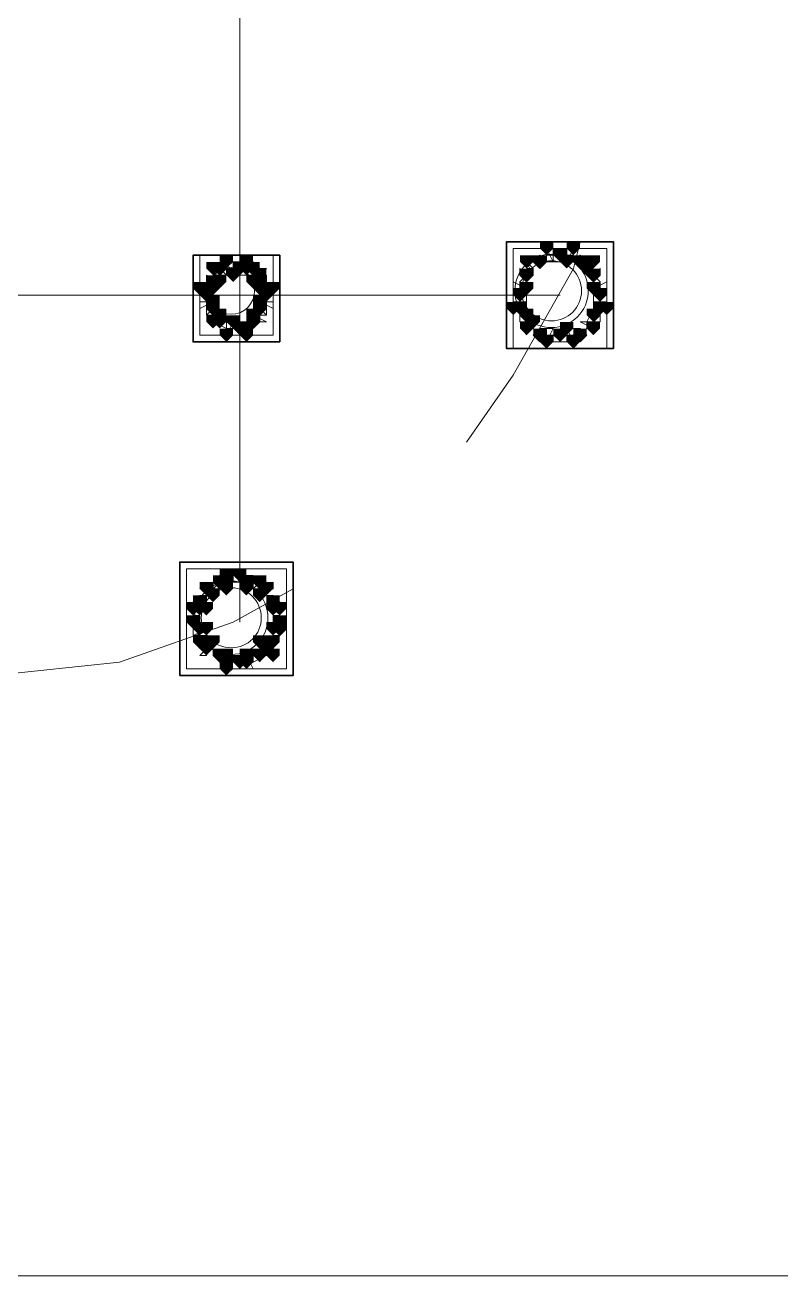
# Model space of a CAD drawing. Header units: millimetres. Extents: x 2315 to 4619, y 1334 to 1897.
# Drawn here: x 3458.59 to 3465.52, y 1530.21 to 1541.67 of the extents above; entities that cross this region are included whole.
import ezdxf

# ---------------------------------------------------------------- set-up
doc = ezdxf.new("R2010")
doc.units = ezdxf.units.MM
for name, color, linetype, true_color in [('PDF_10', 7, 'Continuous', 0x00b85c), ('PDF_AXIS', 7, 'Continuous', 0x00b85c), ('PDF_柱构件', 7, 'Continuous', 0x00b85c), ('PDF_转运站初步方案', 7, 'Continuous', 0x00b85c)]:
    doc.layers.add(name, color=color, linetype=linetype, true_color=true_color)
doc.layers.add('PDF_中心线层', color=1, linetype='Continuous')
doc.layers.add('PDF_粗实线层', color=7, linetype='Continuous')

msp = doc.modelspace()

# ---------------------------------------------------------------- hatches: boundary and pattern name
at = {"layer": 'PDF_10', "transparency": 33554559}
for points in [[(3463.493, 1539.62), (3463.431, 1539.62), (3463.431, 1539.558), (3463.493, 1539.497), (3463.554, 1539.558), (3463.554, 1539.62)], [(3463.493, 1539.62), (3463.431, 1539.62), (3463.431, 1539.558), (3463.493, 1539.497), (3463.554, 1539.558), (3463.554, 1539.62)], [(3463.493, 1539.62), (3463.431, 1539.62), (3463.431, 1539.558), (3463.493, 1539.497), (3463.554, 1539.558), (3463.554, 1539.62)], [(3460.377, 1539.497), (3460.316, 1539.497), (3460.316, 1539.436), (3460.377, 1539.375), (3460.438, 1539.436), (3460.438, 1539.497)], [(3460.377, 1539.497), (3460.316, 1539.497), (3460.316, 1539.436), (3460.377, 1539.375), (3460.438, 1539.436), (3460.438, 1539.497)], [(3460.561, 1539.497), (3460.5, 1539.497), (3460.5, 1539.436), (3460.561, 1539.375), (3460.622, 1539.436), (3460.622, 1539.497)], [(3460.561, 1539.497), (3460.5, 1539.497), (3460.5, 1539.436), (3460.561, 1539.375), (3460.622, 1539.436), (3460.622, 1539.497)], [(3460.683, 1539.497), (3460.622, 1539.497), (3460.622, 1539.436), (3460.683, 1539.375), (3460.744, 1539.436), (3460.744, 1539.497)], [(3460.683, 1539.497), (3460.622, 1539.497), (3460.622, 1539.436), (3460.683, 1539.375), (3460.744, 1539.436), (3460.744, 1539.497)], [(3463.309, 1539.558), (3463.248, 1539.558), (3463.248, 1539.497), (3463.309, 1539.436), (3463.37, 1539.497), (3463.37, 1539.558)], [(3463.309, 1539.558), (3463.248, 1539.558), (3463.248, 1539.497), (3463.309, 1539.436), (3463.37, 1539.497), (3463.37, 1539.558)], [(3463.309, 1539.558), (3463.248, 1539.558), (3463.248, 1539.497), (3463.309, 1539.436), (3463.37, 1539.497), (3463.37, 1539.558)], [(3463.676, 1539.558), (3463.615, 1539.558), (3463.615, 1539.497), (3463.676, 1539.436), (3463.737, 1539.497), (3463.737, 1539.558)], [(3463.676, 1539.558), (3463.615, 1539.558), (3463.615, 1539.497), (3463.676, 1539.436), (3463.737, 1539.497), (3463.737, 1539.558)], [(3463.676, 1539.558), (3463.615, 1539.558), (3463.615, 1539.497), (3463.676, 1539.436), (3463.737, 1539.497), (3463.737, 1539.558)], [(3460.316, 1539.375), (3460.255, 1539.375), (3460.255, 1539.314), (3460.316, 1539.253), (3460.377, 1539.314), (3460.377, 1539.375)], [(3460.316, 1539.375), (3460.255, 1539.375), (3460.255, 1539.314), (3460.316, 1539.253), (3460.377, 1539.314), (3460.377, 1539.375)], [(3460.744, 1539.375), (3460.683, 1539.375), (3460.683, 1539.314), (3460.744, 1539.253), (3460.805, 1539.314), (3460.805, 1539.375)], [(3460.744, 1539.375), (3460.683, 1539.375), (3460.683, 1539.314), (3460.744, 1539.253), (3460.805, 1539.314), (3460.805, 1539.375)], [(3463.187, 1539.436), (3463.126, 1539.436), (3463.126, 1539.375), (3463.187, 1539.314), (3463.248, 1539.375), (3463.248, 1539.436)], [(3463.187, 1539.436), (3463.126, 1539.436), (3463.126, 1539.375), (3463.187, 1539.314), (3463.248, 1539.375), (3463.248, 1539.436)], [(3463.798, 1539.436), (3463.737, 1539.436), (3463.737, 1539.375), (3463.798, 1539.314), (3463.859, 1539.375), (3463.859, 1539.436)], [(3463.798, 1539.436), (3463.737, 1539.436), (3463.737, 1539.375), (3463.798, 1539.314), (3463.859, 1539.375), (3463.859, 1539.436)], [(3460.255, 1539.253), (3460.194, 1539.253), (3460.194, 1539.192), (3460.255, 1539.131), (3460.316, 1539.192), (3460.316, 1539.253)], [(3460.255, 1539.253), (3460.194, 1539.253), (3460.194, 1539.192), (3460.255, 1539.131), (3460.316, 1539.192), (3460.316, 1539.253)], [(3460.255, 1539.253), (3460.194, 1539.253), (3460.194, 1539.192), (3460.255, 1539.131), (3460.316, 1539.192), (3460.316, 1539.253)], [(3460.805, 1539.253), (3460.744, 1539.253), (3460.744, 1539.192), (3460.805, 1539.131), (3460.866, 1539.192), (3460.866, 1539.253)], [(3460.805, 1539.253), (3460.744, 1539.253), (3460.744, 1539.192), (3460.805, 1539.131), (3460.866, 1539.192), (3460.866, 1539.253)], [(3460.805, 1539.253), (3460.744, 1539.253), (3460.744, 1539.192), (3460.805, 1539.131), (3460.866, 1539.192), (3460.866, 1539.253)], [(3463.126, 1539.253), (3463.065, 1539.253), (3463.065, 1539.192), (3463.126, 1539.131), (3463.187, 1539.192), (3463.187, 1539.253)], [(3463.126, 1539.253), (3463.065, 1539.253), (3463.065, 1539.192), (3463.126, 1539.131), (3463.187, 1539.192), (3463.187, 1539.253)], [(3463.859, 1539.253), (3463.798, 1539.253), (3463.798, 1539.192), (3463.859, 1539.131), (3463.92, 1539.192), (3463.92, 1539.253)], [(3463.859, 1539.253), (3463.798, 1539.253), (3463.798, 1539.192), (3463.859, 1539.131), (3463.92, 1539.192), (3463.92, 1539.253)], [(3463.859, 1539.253), (3463.798, 1539.253), (3463.798, 1539.192), (3463.859, 1539.131), (3463.92, 1539.192), (3463.92, 1539.253)], [(3460.316, 1539.131), (3460.255, 1539.131), (3460.255, 1539.07), (3460.316, 1539.009), (3460.377, 1539.07), (3460.377, 1539.131)], [(3460.316, 1539.131), (3460.255, 1539.131), (3460.255, 1539.07), (3460.316, 1539.009), (3460.377, 1539.07), (3460.377, 1539.131)], [(3460.744, 1539.131), (3460.683, 1539.131), (3460.683, 1539.07), (3460.744, 1539.009), (3460.805, 1539.07), (3460.805, 1539.131)], [(3460.744, 1539.131), (3460.683, 1539.131), (3460.683, 1539.07), (3460.744, 1539.009), (3460.805, 1539.07), (3460.805, 1539.131)], [(3463.187, 1539.07), (3463.126, 1539.07), (3463.126, 1539.009), (3463.187, 1538.948), (3463.248, 1539.009), (3463.248, 1539.07)], [(3463.187, 1539.07), (3463.126, 1539.07), (3463.126, 1539.009), (3463.187, 1538.948), (3463.248, 1539.009), (3463.248, 1539.07)], [(3463.798, 1539.07), (3463.737, 1539.07), (3463.737, 1539.009), (3463.798, 1538.948), (3463.859, 1539.009), (3463.859, 1539.07)], [(3463.798, 1539.07), (3463.737, 1539.07), (3463.737, 1539.009), (3463.798, 1538.948), (3463.859, 1539.009), (3463.859, 1539.07)], [(3460.377, 1539.009), (3460.316, 1539.009), (3460.316, 1538.948), (3460.377, 1538.887), (3460.438, 1538.948), (3460.438, 1539.009)], [(3460.377, 1539.009), (3460.316, 1539.009), (3460.316, 1538.948), (3460.377, 1538.887), (3460.438, 1538.948), (3460.438, 1539.009)], [(3460.561, 1538.948), (3460.5, 1538.948), (3460.5, 1538.887), (3460.561, 1538.825), (3460.622, 1538.887), (3460.622, 1538.948)], [(3460.561, 1538.948), (3460.5, 1538.948), (3460.5, 1538.887), (3460.561, 1538.825), (3460.622, 1538.887), (3460.622, 1538.948)], [(3460.683, 1539.009), (3460.622, 1539.009), (3460.622, 1538.948), (3460.683, 1538.887), (3460.744, 1538.948), (3460.744, 1539.009)], [(3460.683, 1539.009), (3460.622, 1539.009), (3460.622, 1538.948), (3460.683, 1538.887), (3460.744, 1538.948), (3460.744, 1539.009)], [(3460.683, 1539.009), (3460.622, 1539.009), (3460.622, 1538.948), (3460.683, 1538.887), (3460.744, 1538.948), (3460.744, 1539.009)], [(3463.309, 1538.887), (3463.248, 1538.887), (3463.248, 1538.825), (3463.309, 1538.764), (3463.37, 1538.825), (3463.37, 1538.887)], [(3463.309, 1538.887), (3463.248, 1538.887), (3463.248, 1538.825), (3463.309, 1538.764), (3463.37, 1538.825), (3463.37, 1538.887)], [(3463.493, 1538.887), (3463.431, 1538.887), (3463.431, 1538.825), (3463.493, 1538.764), (3463.554, 1538.825), (3463.554, 1538.887)], [(3463.493, 1538.887), (3463.431, 1538.887), (3463.431, 1538.825), (3463.493, 1538.764), (3463.554, 1538.825), (3463.554, 1538.887)], [(3463.676, 1538.887), (3463.615, 1538.887), (3463.615, 1538.825), (3463.676, 1538.764), (3463.737, 1538.825), (3463.737, 1538.887)], [(3463.676, 1538.887), (3463.615, 1538.887), (3463.615, 1538.825), (3463.676, 1538.764), (3463.737, 1538.825), (3463.737, 1538.887)], [(3460.377, 1536.627), (3460.316, 1536.627), (3460.316, 1536.565), (3460.377, 1536.504), (3460.438, 1536.565), (3460.438, 1536.627)], [(3460.377, 1536.627), (3460.316, 1536.627), (3460.316, 1536.565), (3460.377, 1536.504), (3460.438, 1536.565), (3460.438, 1536.627)], [(3460.561, 1536.688), (3460.5, 1536.688), (3460.5, 1536.627), (3460.561, 1536.565), (3460.622, 1536.627), (3460.622, 1536.688)], [(3460.561, 1536.688), (3460.5, 1536.688), (3460.5, 1536.627), (3460.561, 1536.565), (3460.622, 1536.627), (3460.622, 1536.688)], [(3460.744, 1536.627), (3460.683, 1536.627), (3460.683, 1536.565), (3460.744, 1536.504), (3460.805, 1536.565), (3460.805, 1536.627)], [(3460.744, 1536.627), (3460.683, 1536.627), (3460.683, 1536.565), (3460.744, 1536.504), (3460.805, 1536.565), (3460.805, 1536.627)], [(3460.194, 1536.443), (3460.133, 1536.443), (3460.133, 1536.382), (3460.194, 1536.321), (3460.255, 1536.382), (3460.255, 1536.443)], [(3460.194, 1536.443), (3460.133, 1536.443), (3460.133, 1536.382), (3460.194, 1536.321), (3460.255, 1536.382), (3460.255, 1536.443)], [(3460.866, 1536.443), (3460.805, 1536.443), (3460.805, 1536.382), (3460.866, 1536.321), (3460.927, 1536.382), (3460.927, 1536.443)], [(3460.866, 1536.443), (3460.805, 1536.443), (3460.805, 1536.382), (3460.866, 1536.321), (3460.927, 1536.382), (3460.927, 1536.443)], [(3460.133, 1536.26), (3460.072, 1536.26), (3460.072, 1536.199), (3460.133, 1536.138), (3460.194, 1536.199), (3460.194, 1536.26)], [(3460.133, 1536.26), (3460.072, 1536.26), (3460.072, 1536.199), (3460.133, 1536.138), (3460.194, 1536.199), (3460.194, 1536.26)], [(3460.927, 1536.26), (3460.866, 1536.26), (3460.866, 1536.199), (3460.927, 1536.138), (3460.988, 1536.199), (3460.988, 1536.26)], [(3460.927, 1536.26), (3460.866, 1536.26), (3460.866, 1536.199), (3460.927, 1536.138), (3460.988, 1536.199), (3460.988, 1536.26)], [(3460.194, 1536.077), (3460.133, 1536.077), (3460.133, 1536.016), (3460.194, 1535.955), (3460.255, 1536.016), (3460.255, 1536.077)], [(3460.194, 1536.077), (3460.133, 1536.077), (3460.133, 1536.016), (3460.194, 1535.955), (3460.255, 1536.016), (3460.255, 1536.077)], [(3460.866, 1536.077), (3460.805, 1536.077), (3460.805, 1536.016), (3460.866, 1535.955), (3460.927, 1536.016), (3460.927, 1536.077)], [(3460.866, 1536.077), (3460.805, 1536.077), (3460.805, 1536.016), (3460.866, 1535.955), (3460.927, 1536.016), (3460.927, 1536.077)], [(3460.377, 1535.955), (3460.316, 1535.955), (3460.316, 1535.894), (3460.377, 1535.832), (3460.438, 1535.894), (3460.438, 1535.955)], [(3460.377, 1535.955), (3460.316, 1535.955), (3460.316, 1535.894), (3460.377, 1535.832), (3460.438, 1535.894), (3460.438, 1535.955)], [(3460.744, 1535.955), (3460.683, 1535.955), (3460.683, 1535.894), (3460.744, 1535.832), (3460.805, 1535.894), (3460.805, 1535.955)], [(3460.744, 1535.955), (3460.683, 1535.955), (3460.683, 1535.894), (3460.744, 1535.832), (3460.805, 1535.894), (3460.805, 1535.955)], [(3460.561, 1535.894), (3460.5, 1535.894), (3460.5, 1535.832), (3460.561, 1535.771), (3460.622, 1535.832), (3460.622, 1535.894)], [(3460.561, 1535.894), (3460.5, 1535.894), (3460.5, 1535.832), (3460.561, 1535.771), (3460.622, 1535.832), (3460.622, 1535.894)]]:
    msp.add_hatch(color=256, dxfattribs=at).paths.add_polyline_path(points)
at = {"layer": 'PDF_柱构件', "transparency": 33554559}
for points in [[(3463.37, 1539.681), (3463.309, 1539.681), (3463.309, 1539.62), (3463.37, 1539.558), (3463.431, 1539.62), (3463.431, 1539.681)], [(3463.615, 1539.681), (3463.554, 1539.681), (3463.554, 1539.62), (3463.615, 1539.558), (3463.676, 1539.62), (3463.676, 1539.681)], [(3460.316, 1539.497), (3460.255, 1539.497), (3460.255, 1539.436), (3460.316, 1539.375), (3460.377, 1539.436), (3460.377, 1539.497)], [(3460.438, 1539.558), (3460.377, 1539.558), (3460.377, 1539.497), (3460.438, 1539.436), (3460.5, 1539.497), (3460.5, 1539.558)], [(3460.622, 1539.558), (3460.561, 1539.558), (3460.561, 1539.497), (3460.622, 1539.436), (3460.683, 1539.497), (3460.683, 1539.558)], [(3460.622, 1539.497), (3460.561, 1539.497), (3460.561, 1539.436), (3460.622, 1539.375), (3460.683, 1539.436), (3460.683, 1539.497)], [(3463.187, 1539.558), (3463.126, 1539.558), (3463.126, 1539.497), (3463.187, 1539.436), (3463.248, 1539.497), (3463.248, 1539.558)], [(3463.554, 1539.558), (3463.493, 1539.558), (3463.493, 1539.497), (3463.554, 1539.436), (3463.615, 1539.497), (3463.615, 1539.558)], [(3463.737, 1539.497), (3463.676, 1539.497), (3463.676, 1539.436), (3463.737, 1539.375), (3463.798, 1539.436), (3463.798, 1539.497)], [(3463.798, 1539.558), (3463.737, 1539.558), (3463.737, 1539.497), (3463.798, 1539.436), (3463.859, 1539.497), (3463.859, 1539.558)], [(3460.377, 1539.375), (3460.316, 1539.375), (3460.316, 1539.314), (3460.377, 1539.253), (3460.438, 1539.314), (3460.438, 1539.375)], [(3460.5, 1539.436), (3460.438, 1539.436), (3460.438, 1539.375), (3460.5, 1539.314), (3460.561, 1539.375), (3460.561, 1539.436)], [(3460.683, 1539.375), (3460.622, 1539.375), (3460.622, 1539.314), (3460.683, 1539.253), (3460.744, 1539.314), (3460.744, 1539.375)], [(3460.744, 1539.436), (3460.683, 1539.436), (3460.683, 1539.375), (3460.744, 1539.314), (3460.805, 1539.375), (3460.805, 1539.436)], [(3460.194, 1539.314), (3460.133, 1539.314), (3460.133, 1539.253), (3460.194, 1539.192), (3460.255, 1539.253), (3460.255, 1539.314)], [(3460.255, 1539.314), (3460.194, 1539.314), (3460.194, 1539.253), (3460.255, 1539.192), (3460.316, 1539.253), (3460.316, 1539.314)], [(3460.316, 1539.314), (3460.255, 1539.314), (3460.255, 1539.253), (3460.316, 1539.192), (3460.377, 1539.253), (3460.377, 1539.314)], [(3460.744, 1539.314), (3460.683, 1539.314), (3460.683, 1539.253), (3460.744, 1539.192), (3460.805, 1539.253), (3460.805, 1539.314)], [(3460.805, 1539.314), (3460.744, 1539.314), (3460.744, 1539.253), (3460.805, 1539.192), (3460.866, 1539.253), (3460.866, 1539.314)], [(3460.866, 1539.314), (3460.805, 1539.314), (3460.805, 1539.253), (3460.866, 1539.192), (3460.927, 1539.253), (3460.927, 1539.314)], [(3463.187, 1539.314), (3463.126, 1539.314), (3463.126, 1539.253), (3463.187, 1539.192), (3463.248, 1539.253), (3463.248, 1539.314)], [(3463.798, 1539.314), (3463.737, 1539.314), (3463.737, 1539.253), (3463.798, 1539.192), (3463.859, 1539.253), (3463.859, 1539.314)], [(3460.316, 1539.192), (3460.255, 1539.192), (3460.255, 1539.131), (3460.316, 1539.07), (3460.377, 1539.131), (3460.377, 1539.192)], [(3460.744, 1539.192), (3460.683, 1539.192), (3460.683, 1539.131), (3460.744, 1539.07), (3460.805, 1539.131), (3460.805, 1539.192)], [(3463.065, 1539.131), (3463.004, 1539.131), (3463.004, 1539.07), (3463.065, 1539.009), (3463.126, 1539.07), (3463.126, 1539.131)], [(3463.126, 1539.131), (3463.065, 1539.131), (3463.065, 1539.07), (3463.126, 1539.009), (3463.187, 1539.07), (3463.187, 1539.131)], [(3463.859, 1539.131), (3463.798, 1539.131), (3463.798, 1539.07), (3463.859, 1539.009), (3463.92, 1539.07), (3463.92, 1539.131)], [(3463.92, 1539.131), (3463.859, 1539.131), (3463.859, 1539.07), (3463.92, 1539.009), (3463.981, 1539.07), (3463.981, 1539.131)], [(3460.377, 1539.07), (3460.316, 1539.07), (3460.316, 1539.009), (3460.377, 1538.948), (3460.438, 1539.009), (3460.438, 1539.07)], [(3460.683, 1539.07), (3460.622, 1539.07), (3460.622, 1539.009), (3460.683, 1538.948), (3460.744, 1539.009), (3460.744, 1539.07)], [(3460.316, 1539.009), (3460.255, 1539.009), (3460.255, 1538.948), (3460.316, 1538.887), (3460.377, 1538.948), (3460.377, 1539.009)], [(3460.5, 1539.009), (3460.438, 1539.009), (3460.438, 1538.948), (3460.5, 1538.887), (3460.561, 1538.948), (3460.561, 1539.009)], [(3460.622, 1538.948), (3460.561, 1538.948), (3460.561, 1538.887), (3460.622, 1538.825), (3460.683, 1538.887), (3460.683, 1538.948)], [(3463.187, 1538.948), (3463.126, 1538.948), (3463.126, 1538.887), (3463.187, 1538.825), (3463.248, 1538.887), (3463.248, 1538.948)], [(3463.248, 1539.009), (3463.187, 1539.009), (3463.187, 1538.948), (3463.248, 1538.887), (3463.309, 1538.948), (3463.309, 1539.009)], [(3463.554, 1538.948), (3463.493, 1538.948), (3463.493, 1538.887), (3463.554, 1538.825), (3463.615, 1538.887), (3463.615, 1538.948)], [(3463.798, 1538.948), (3463.737, 1538.948), (3463.737, 1538.887), (3463.798, 1538.825), (3463.859, 1538.887), (3463.859, 1538.948)], [(3460.438, 1538.887), (3460.377, 1538.887), (3460.377, 1538.825), (3460.438, 1538.764), (3460.5, 1538.825), (3460.5, 1538.887)], [(3460.622, 1538.887), (3460.561, 1538.887), (3460.561, 1538.825), (3460.622, 1538.764), (3460.683, 1538.825), (3460.683, 1538.887)], [(3463.37, 1538.825), (3463.309, 1538.825), (3463.309, 1538.764), (3463.37, 1538.703), (3463.431, 1538.764), (3463.431, 1538.825)], [(3463.615, 1538.825), (3463.554, 1538.825), (3463.554, 1538.764), (3463.615, 1538.703), (3463.676, 1538.764), (3463.676, 1538.825)], [(3460.438, 1536.688), (3460.377, 1536.688), (3460.377, 1536.627), (3460.438, 1536.565), (3460.5, 1536.627), (3460.5, 1536.688)], [(3460.438, 1536.627), (3460.377, 1536.627), (3460.377, 1536.565), (3460.438, 1536.504), (3460.5, 1536.565), (3460.5, 1536.627)], [(3460.622, 1536.627), (3460.561, 1536.627), (3460.561, 1536.565), (3460.622, 1536.504), (3460.683, 1536.565), (3460.683, 1536.627)], [(3460.255, 1536.565), (3460.194, 1536.565), (3460.194, 1536.504), (3460.255, 1536.443), (3460.316, 1536.504), (3460.316, 1536.565)], [(3460.316, 1536.504), (3460.255, 1536.504), (3460.255, 1536.443), (3460.316, 1536.382), (3460.377, 1536.443), (3460.377, 1536.504)], [(3460.438, 1536.565), (3460.377, 1536.565), (3460.377, 1536.504), (3460.438, 1536.443), (3460.5, 1536.504), (3460.5, 1536.565)], [(3460.622, 1536.565), (3460.561, 1536.565), (3460.561, 1536.504), (3460.622, 1536.443), (3460.683, 1536.504), (3460.683, 1536.565)], [(3460.744, 1536.504), (3460.683, 1536.504), (3460.683, 1536.443), (3460.744, 1536.382), (3460.805, 1536.443), (3460.805, 1536.504)], [(3460.805, 1536.565), (3460.744, 1536.565), (3460.744, 1536.504), (3460.805, 1536.443), (3460.866, 1536.504), (3460.866, 1536.565)], [(3460.133, 1536.382), (3460.072, 1536.382), (3460.072, 1536.321), (3460.133, 1536.26), (3460.194, 1536.321), (3460.194, 1536.382)], [(3460.194, 1536.382), (3460.133, 1536.382), (3460.133, 1536.321), (3460.194, 1536.26), (3460.255, 1536.321), (3460.255, 1536.382)], [(3460.255, 1536.382), (3460.194, 1536.382), (3460.194, 1536.321), (3460.255, 1536.26), (3460.316, 1536.321), (3460.316, 1536.382)], [(3460.866, 1536.382), (3460.805, 1536.382), (3460.805, 1536.321), (3460.866, 1536.26), (3460.927, 1536.321), (3460.927, 1536.382)], [(3460.927, 1536.382), (3460.866, 1536.382), (3460.866, 1536.321), (3460.927, 1536.26), (3460.988, 1536.321), (3460.988, 1536.382)], [(3460.194, 1536.199), (3460.133, 1536.199), (3460.133, 1536.138), (3460.194, 1536.077), (3460.255, 1536.138), (3460.255, 1536.199)], [(3460.255, 1536.199), (3460.194, 1536.199), (3460.194, 1536.138), (3460.255, 1536.077), (3460.316, 1536.138), (3460.316, 1536.199)], [(3460.866, 1536.199), (3460.805, 1536.199), (3460.805, 1536.138), (3460.866, 1536.077), (3460.927, 1536.138), (3460.927, 1536.199)], [(3460.927, 1536.199), (3460.866, 1536.199), (3460.866, 1536.138), (3460.927, 1536.077), (3460.988, 1536.138), (3460.988, 1536.199)], [(3460.316, 1536.077), (3460.255, 1536.077), (3460.255, 1536.016), (3460.316, 1535.955), (3460.377, 1536.016), (3460.377, 1536.077)], [(3460.744, 1536.077), (3460.683, 1536.077), (3460.683, 1536.016), (3460.744, 1535.955), (3460.805, 1536.016), (3460.805, 1536.077)], [(3460.255, 1536.016), (3460.194, 1536.016), (3460.194, 1535.955), (3460.255, 1535.894), (3460.316, 1535.955), (3460.316, 1536.016)], [(3460.438, 1535.955), (3460.377, 1535.955), (3460.377, 1535.894), (3460.438, 1535.832), (3460.5, 1535.894), (3460.5, 1535.955)], [(3460.622, 1535.955), (3460.561, 1535.955), (3460.561, 1535.894), (3460.622, 1535.832), (3460.683, 1535.894), (3460.683, 1535.955)], [(3460.805, 1536.016), (3460.744, 1536.016), (3460.744, 1535.955), (3460.805, 1535.894), (3460.866, 1535.955), (3460.866, 1536.016)], [(3460.866, 1535.955), (3460.805, 1535.955), (3460.805, 1535.894), (3460.866, 1535.832), (3460.927, 1535.894), (3460.927, 1535.955)], [(3460.438, 1535.894), (3460.377, 1535.894), (3460.377, 1535.832), (3460.438, 1535.771), (3460.5, 1535.832), (3460.5, 1535.894)], [(3460.438, 1535.832), (3460.377, 1535.832), (3460.377, 1535.771), (3460.438, 1535.71), (3460.5, 1535.771), (3460.5, 1535.832)], [(3460.622, 1535.894), (3460.561, 1535.894), (3460.561, 1535.832), (3460.622, 1535.771), (3460.683, 1535.832), (3460.683, 1535.894)]]:
    msp.add_hatch(color=256, dxfattribs=at).paths.add_polyline_path(points)
at = {"layer": 'PDF_转运站初步方案', "transparency": 33554559}
for points in [[(3463.493, 1539.62), (3463.431, 1539.62), (3463.431, 1539.558), (3463.493, 1539.497), (3463.554, 1539.558), (3463.554, 1539.62)], [(3463.493, 1539.62), (3463.431, 1539.62), (3463.431, 1539.558), (3463.493, 1539.497), (3463.554, 1539.558), (3463.554, 1539.62)], [(3460.377, 1539.497), (3460.316, 1539.497), (3460.316, 1539.436), (3460.377, 1539.375), (3460.438, 1539.436), (3460.438, 1539.497)], [(3460.377, 1539.497), (3460.316, 1539.497), (3460.316, 1539.436), (3460.377, 1539.375), (3460.438, 1539.436), (3460.438, 1539.497)], [(3460.561, 1539.497), (3460.5, 1539.497), (3460.5, 1539.436), (3460.561, 1539.375), (3460.622, 1539.436), (3460.622, 1539.497)], [(3460.561, 1539.497), (3460.5, 1539.497), (3460.5, 1539.436), (3460.561, 1539.375), (3460.622, 1539.436), (3460.622, 1539.497)], [(3460.683, 1539.497), (3460.622, 1539.497), (3460.622, 1539.436), (3460.683, 1539.375), (3460.744, 1539.436), (3460.744, 1539.497)], [(3460.683, 1539.497), (3460.622, 1539.497), (3460.622, 1539.436), (3460.683, 1539.375), (3460.744, 1539.436), (3460.744, 1539.497)], [(3463.309, 1539.558), (3463.248, 1539.558), (3463.248, 1539.497), (3463.309, 1539.436), (3463.37, 1539.497), (3463.37, 1539.558)], [(3463.309, 1539.558), (3463.248, 1539.558), (3463.248, 1539.497), (3463.309, 1539.436), (3463.37, 1539.497), (3463.37, 1539.558)], [(3463.676, 1539.558), (3463.615, 1539.558), (3463.615, 1539.497), (3463.676, 1539.436), (3463.737, 1539.497), (3463.737, 1539.558)], [(3463.676, 1539.558), (3463.615, 1539.558), (3463.615, 1539.497), (3463.676, 1539.436), (3463.737, 1539.497), (3463.737, 1539.558)], [(3460.316, 1539.375), (3460.255, 1539.375), (3460.255, 1539.314), (3460.316, 1539.253), (3460.377, 1539.314), (3460.377, 1539.375)], [(3460.316, 1539.375), (3460.255, 1539.375), (3460.255, 1539.314), (3460.316, 1539.253), (3460.377, 1539.314), (3460.377, 1539.375)], [(3460.744, 1539.375), (3460.683, 1539.375), (3460.683, 1539.314), (3460.744, 1539.253), (3460.805, 1539.314), (3460.805, 1539.375)], [(3460.744, 1539.375), (3460.683, 1539.375), (3460.683, 1539.314), (3460.744, 1539.253), (3460.805, 1539.314), (3460.805, 1539.375)], [(3463.187, 1539.436), (3463.126, 1539.436), (3463.126, 1539.375), (3463.187, 1539.314), (3463.248, 1539.375), (3463.248, 1539.436)], [(3463.187, 1539.436), (3463.126, 1539.436), (3463.126, 1539.375), (3463.187, 1539.314), (3463.248, 1539.375), (3463.248, 1539.436)], [(3463.798, 1539.436), (3463.737, 1539.436), (3463.737, 1539.375), (3463.798, 1539.314), (3463.859, 1539.375), (3463.859, 1539.436)], [(3463.798, 1539.436), (3463.737, 1539.436), (3463.737, 1539.375), (3463.798, 1539.314), (3463.859, 1539.375), (3463.859, 1539.436)], [(3460.255, 1539.253), (3460.194, 1539.253), (3460.194, 1539.192), (3460.255, 1539.131), (3460.316, 1539.192), (3460.316, 1539.253)], [(3460.255, 1539.253), (3460.194, 1539.253), (3460.194, 1539.192), (3460.255, 1539.131), (3460.316, 1539.192), (3460.316, 1539.253)], [(3460.805, 1539.253), (3460.744, 1539.253), (3460.744, 1539.192), (3460.805, 1539.131), (3460.866, 1539.192), (3460.866, 1539.253)], [(3460.805, 1539.253), (3460.744, 1539.253), (3460.744, 1539.192), (3460.805, 1539.131), (3460.866, 1539.192), (3460.866, 1539.253)], [(3463.126, 1539.253), (3463.065, 1539.253), (3463.065, 1539.192), (3463.126, 1539.131), (3463.187, 1539.192), (3463.187, 1539.253)], [(3463.126, 1539.253), (3463.065, 1539.253), (3463.065, 1539.192), (3463.126, 1539.131), (3463.187, 1539.192), (3463.187, 1539.253)], [(3463.859, 1539.253), (3463.798, 1539.253), (3463.798, 1539.192), (3463.859, 1539.131), (3463.92, 1539.192), (3463.92, 1539.253)], [(3463.859, 1539.253), (3463.798, 1539.253), (3463.798, 1539.192), (3463.859, 1539.131), (3463.92, 1539.192), (3463.92, 1539.253)], [(3460.316, 1539.131), (3460.255, 1539.131), (3460.255, 1539.07), (3460.316, 1539.009), (3460.377, 1539.07), (3460.377, 1539.131)], [(3460.316, 1539.131), (3460.255, 1539.131), (3460.255, 1539.07), (3460.316, 1539.009), (3460.377, 1539.07), (3460.377, 1539.131)], [(3460.744, 1539.131), (3460.683, 1539.131), (3460.683, 1539.07), (3460.744, 1539.009), (3460.805, 1539.07), (3460.805, 1539.131)], [(3460.744, 1539.131), (3460.683, 1539.131), (3460.683, 1539.07), (3460.744, 1539.009), (3460.805, 1539.07), (3460.805, 1539.131)], [(3463.187, 1539.07), (3463.126, 1539.07), (3463.126, 1539.009), (3463.187, 1538.948), (3463.248, 1539.009), (3463.248, 1539.07)], [(3463.187, 1539.07), (3463.126, 1539.07), (3463.126, 1539.009), (3463.187, 1538.948), (3463.248, 1539.009), (3463.248, 1539.07)], [(3463.798, 1539.07), (3463.737, 1539.07), (3463.737, 1539.009), (3463.798, 1538.948), (3463.859, 1539.009), (3463.859, 1539.07)], [(3463.798, 1539.07), (3463.737, 1539.07), (3463.737, 1539.009), (3463.798, 1538.948), (3463.859, 1539.009), (3463.859, 1539.07)], [(3460.377, 1539.009), (3460.316, 1539.009), (3460.316, 1538.948), (3460.377, 1538.887), (3460.438, 1538.948), (3460.438, 1539.009)], [(3460.377, 1539.009), (3460.316, 1539.009), (3460.316, 1538.948), (3460.377, 1538.887), (3460.438, 1538.948), (3460.438, 1539.009)], [(3460.561, 1538.948), (3460.5, 1538.948), (3460.5, 1538.887), (3460.561, 1538.825), (3460.622, 1538.887), (3460.622, 1538.948)], [(3460.561, 1538.948), (3460.5, 1538.948), (3460.5, 1538.887), (3460.561, 1538.825), (3460.622, 1538.887), (3460.622, 1538.948)], [(3460.683, 1539.009), (3460.622, 1539.009), (3460.622, 1538.948), (3460.683, 1538.887), (3460.744, 1538.948), (3460.744, 1539.009)], [(3460.683, 1539.009), (3460.622, 1539.009), (3460.622, 1538.948), (3460.683, 1538.887), (3460.744, 1538.948), (3460.744, 1539.009)], [(3463.309, 1538.887), (3463.248, 1538.887), (3463.248, 1538.825), (3463.309, 1538.764), (3463.37, 1538.825), (3463.37, 1538.887)], [(3463.309, 1538.887), (3463.248, 1538.887), (3463.248, 1538.825), (3463.309, 1538.764), (3463.37, 1538.825), (3463.37, 1538.887)], [(3463.493, 1538.887), (3463.431, 1538.887), (3463.431, 1538.825), (3463.493, 1538.764), (3463.554, 1538.825), (3463.554, 1538.887)], [(3463.493, 1538.887), (3463.431, 1538.887), (3463.431, 1538.825), (3463.493, 1538.764), (3463.554, 1538.825), (3463.554, 1538.887)], [(3463.676, 1538.887), (3463.615, 1538.887), (3463.615, 1538.825), (3463.676, 1538.764), (3463.737, 1538.825), (3463.737, 1538.887)], [(3463.676, 1538.887), (3463.615, 1538.887), (3463.615, 1538.825), (3463.676, 1538.764), (3463.737, 1538.825), (3463.737, 1538.887)], [(3460.377, 1536.627), (3460.316, 1536.627), (3460.316, 1536.565), (3460.377, 1536.504), (3460.438, 1536.565), (3460.438, 1536.627)], [(3460.377, 1536.627), (3460.316, 1536.627), (3460.316, 1536.565), (3460.377, 1536.504), (3460.438, 1536.565), (3460.438, 1536.627)], [(3460.561, 1536.688), (3460.5, 1536.688), (3460.5, 1536.627), (3460.561, 1536.565), (3460.622, 1536.627), (3460.622, 1536.688)], [(3460.561, 1536.688), (3460.5, 1536.688), (3460.5, 1536.627), (3460.561, 1536.565), (3460.622, 1536.627), (3460.622, 1536.688)], [(3460.744, 1536.627), (3460.683, 1536.627), (3460.683, 1536.565), (3460.744, 1536.504), (3460.805, 1536.565), (3460.805, 1536.627)], [(3460.744, 1536.627), (3460.683, 1536.627), (3460.683, 1536.565), (3460.744, 1536.504), (3460.805, 1536.565), (3460.805, 1536.627)], [(3460.194, 1536.443), (3460.133, 1536.443), (3460.133, 1536.382), (3460.194, 1536.321), (3460.255, 1536.382), (3460.255, 1536.443)], [(3460.194, 1536.443), (3460.133, 1536.443), (3460.133, 1536.382), (3460.194, 1536.321), (3460.255, 1536.382), (3460.255, 1536.443)], [(3460.866, 1536.443), (3460.805, 1536.443), (3460.805, 1536.382), (3460.866, 1536.321), (3460.927, 1536.382), (3460.927, 1536.443)], [(3460.866, 1536.443), (3460.805, 1536.443), (3460.805, 1536.382), (3460.866, 1536.321), (3460.927, 1536.382), (3460.927, 1536.443)], [(3460.133, 1536.26), (3460.072, 1536.26), (3460.072, 1536.199), (3460.133, 1536.138), (3460.194, 1536.199), (3460.194, 1536.26)], [(3460.133, 1536.26), (3460.072, 1536.26), (3460.072, 1536.199), (3460.133, 1536.138), (3460.194, 1536.199), (3460.194, 1536.26)], [(3460.927, 1536.26), (3460.866, 1536.26), (3460.866, 1536.199), (3460.927, 1536.138), (3460.988, 1536.199), (3460.988, 1536.26)], [(3460.927, 1536.26), (3460.866, 1536.26), (3460.866, 1536.199), (3460.927, 1536.138), (3460.988, 1536.199), (3460.988, 1536.26)], [(3460.194, 1536.077), (3460.133, 1536.077), (3460.133, 1536.016), (3460.194, 1535.955), (3460.255, 1536.016), (3460.255, 1536.077)], [(3460.194, 1536.077), (3460.133, 1536.077), (3460.133, 1536.016), (3460.194, 1535.955), (3460.255, 1536.016), (3460.255, 1536.077)], [(3460.866, 1536.077), (3460.805, 1536.077), (3460.805, 1536.016), (3460.866, 1535.955), (3460.927, 1536.016), (3460.927, 1536.077)], [(3460.866, 1536.077), (3460.805, 1536.077), (3460.805, 1536.016), (3460.866, 1535.955), (3460.927, 1536.016), (3460.927, 1536.077)], [(3460.377, 1535.955), (3460.316, 1535.955), (3460.316, 1535.894), (3460.377, 1535.832), (3460.438, 1535.894), (3460.438, 1535.955)], [(3460.377, 1535.955), (3460.316, 1535.955), (3460.316, 1535.894), (3460.377, 1535.832), (3460.438, 1535.894), (3460.438, 1535.955)], [(3460.744, 1535.955), (3460.683, 1535.955), (3460.683, 1535.894), (3460.744, 1535.832), (3460.805, 1535.894), (3460.805, 1535.955)], [(3460.744, 1535.955), (3460.683, 1535.955), (3460.683, 1535.894), (3460.744, 1535.832), (3460.805, 1535.894), (3460.805, 1535.955)], [(3460.561, 1535.894), (3460.5, 1535.894), (3460.5, 1535.832), (3460.561, 1535.771), (3460.622, 1535.832), (3460.622, 1535.894)], [(3460.561, 1535.894), (3460.5, 1535.894), (3460.5, 1535.832), (3460.561, 1535.771), (3460.622, 1535.832), (3460.622, 1535.894)]]:
    msp.add_hatch(color=256, dxfattribs=at).paths.add_polyline_path(points)

# ---------------------------------------------------------------- linework, layer by layer
at = {"layer": 'PDF_10', "lineweight": 18}
for points in [[(3460.5, 1539.436), (3460.561, 1539.436), (3460.561, 1539.497)], [(3463.248, 1539.497), (3463.309, 1539.497)], [(3463.431, 1539.558), (3463.554, 1539.558)], [(3463.615, 1539.497), (3463.737, 1539.497)], [(3460.255, 1539.253), (3460.316, 1539.375)], [(3460.377, 1539.375), (3460.438, 1539.436)], [(3460.438, 1539.375), (3460.377, 1539.436)], [(3460.622, 1539.436), (3460.683, 1539.375), (3460.683, 1539.436)], [(3460.744, 1539.375), (3460.805, 1539.253)], [(3463.126, 1539.314), (3463.187, 1539.375), (3463.126, 1539.375)], [(3463.859, 1539.375), (3463.798, 1539.375), (3463.859, 1539.314)], [(3460.316, 1539.314), (3460.255, 1539.314)], [(3460.744, 1539.314), (3460.805, 1539.314)], [(3460.255, 1539.131), (3460.255, 1539.192)], [(3460.805, 1539.192), (3460.805, 1539.131)], [(3463.126, 1539.131), (3463.126, 1539.192), (3463.065, 1539.192)], [(3463.859, 1539.192), (3463.859, 1539.131)], [(3460.316, 1539.009), (3460.255, 1539.07)], [(3460.316, 1539.07), (3460.255, 1539.009)], [(3460.805, 1539.07), (3460.744, 1539.009)], [(3460.744, 1539.07), (3460.805, 1539.009)], [(3460.377, 1538.948), (3460.438, 1538.948), (3460.377, 1538.948)], [(3460.561, 1538.948), (3460.561, 1538.887), (3460.5, 1538.887)], [(3460.683, 1538.948), (3460.622, 1538.948)], [(3463.187, 1538.948), (3463.126, 1539.009), (3463.187, 1539.009)], [(3463.798, 1539.009), (3463.859, 1539.009), (3463.798, 1538.948)], [(3463.309, 1538.887), (3463.309, 1538.825), (3463.248, 1538.887)], [(3463.554, 1538.825), (3463.431, 1538.825)], [(3463.493, 1538.825), (3463.493, 1538.764)], [(3463.737, 1538.887), (3463.615, 1538.825)], [(3463.676, 1538.887), (3463.676, 1538.825)], [(3460.561, 1536.565), (3460.561, 1536.627), (3460.5, 1536.627)], [(3460.377, 1536.565), (3460.316, 1536.504)], [(3460.377, 1536.504), (3460.316, 1536.565)], [(3460.744, 1536.504), (3460.683, 1536.565)], [(3460.683, 1536.504), (3460.744, 1536.565)], [(3460.255, 1536.443), (3460.194, 1536.382)], [(3460.255, 1536.382), (3460.194, 1536.443)], [(3460.866, 1536.443), (3460.866, 1536.382), (3460.866, 1536.443)], [(3460.133, 1536.26), (3460.133, 1536.199), (3460.194, 1536.199)], [(3460.866, 1536.199), (3460.927, 1536.199), (3460.927, 1536.26)], [(3460.194, 1536.077), (3460.255, 1536.016)], [(3460.255, 1536.077), (3460.194, 1536.016)], [(3460.866, 1536.016), (3460.866, 1536.077), (3460.866, 1536.016)], [(3460.316, 1535.894), (3460.377, 1535.894), (3460.316, 1535.894)], [(3460.5, 1535.832), (3460.561, 1535.832), (3460.561, 1535.894)], [(3460.744, 1535.894), (3460.683, 1535.894), (3460.744, 1535.894)]]:
    msp.add_lwpolyline(points, dxfattribs=at)
at = {"layer": 'PDF_AXIS', "lineweight": 18}
for points in [[(3463.92, 1538.703), (3463.92, 1539.62), (3463.065, 1539.62), (3463.065, 1538.703)], [(3460.866, 1538.825), (3460.866, 1539.558), (3460.194, 1539.558), (3460.194, 1538.825)], [(3460.072, 1535.771), (3460.072, 1536.688), (3460.988, 1536.688), (3460.988, 1535.771)]]:
    msp.add_lwpolyline(points, close=True, dxfattribs=at)
at = {"layer": 'PDF_中心线层', "color": 112, "lineweight": 18, "true_color": 0x00b85c}
for points in [[(3460.561, 1547.133), (3460.561, 1536.199)], [(3452.07, 1541.635), (3452.07, 1541.085), (3452.254, 1539.986), (3452.681, 1538.948), (3453.292, 1537.97), (3454.086, 1537.115), (3455.063, 1536.504), (3456.102, 1536.016), (3457.201, 1535.71), (3458.301, 1535.71), (3459.461, 1535.832), (3460.5, 1536.199), (3461.049, 1536.504)], [(3462.637, 1537.848), (3463.065, 1538.459), (3463.615, 1539.436), (3463.676, 1539.681)], [(3452.559, 1539.192), (3463.493, 1539.192)]]:
    msp.add_lwpolyline(points, dxfattribs=at)
at = {"layer": 'PDF_柱构件', "lineweight": 18}
for points in [[(3463.37, 1539.62), (3463.37, 1539.497), (3463.431, 1539.497)], [(3463.431, 1539.497), (3463.554, 1539.497), (3463.554, 1539.62), (3463.431, 1539.62)], [(3463.615, 1539.62), (3463.554, 1539.497)], [(3460.377, 1539.375), (3460.438, 1539.375), (3460.438, 1539.497), (3460.316, 1539.436)], [(3460.438, 1539.497), (3460.5, 1539.375)], [(3460.5, 1539.436), (3460.561, 1539.436), (3460.561, 1539.497), (3460.5, 1539.497)], [(3460.622, 1539.497), (3460.561, 1539.375), (3460.622, 1539.375)], [(3460.622, 1539.375), (3460.683, 1539.375), (3460.744, 1539.436), (3460.683, 1539.497)], [(3463.187, 1539.497), (3463.248, 1539.375), (3463.248, 1539.436)], [(3463.309, 1539.436), (3463.37, 1539.497), (3463.309, 1539.558), (3463.248, 1539.497)], [(3463.615, 1539.497), (3463.676, 1539.436), (3463.737, 1539.497), (3463.676, 1539.558)], [(3463.798, 1539.497), (3463.676, 1539.436), (3463.737, 1539.375)], [(3460.316, 1539.253), (3460.377, 1539.314), (3460.255, 1539.375), (3460.255, 1539.314)], [(3460.316, 1539.436), (3460.377, 1539.314)], [(3460.744, 1539.436), (3460.683, 1539.314), (3460.805, 1539.436)], [(3460.683, 1539.314), (3460.744, 1539.253), (3460.805, 1539.314), (3460.805, 1539.375)], [(3463.187, 1539.314), (3463.248, 1539.375), (3463.126, 1539.436), (3463.126, 1539.375)], [(3463.737, 1539.375), (3463.798, 1539.314), (3463.859, 1539.375), (3463.859, 1539.436)], [(3460.194, 1539.253), (3460.316, 1539.253)], [(3460.316, 1539.131), (3460.316, 1539.253), (3460.194, 1539.253), (3460.194, 1539.131)], [(3460.866, 1539.253), (3460.744, 1539.253)], [(3460.744, 1539.253), (3460.744, 1539.131), (3460.866, 1539.131), (3460.866, 1539.253)], [(3463.065, 1539.253), (3463.187, 1539.253), (3463.065, 1539.314)], [(3463.187, 1539.131), (3463.187, 1539.253), (3463.065, 1539.253), (3463.065, 1539.131)], [(3463.92, 1539.314), (3463.798, 1539.253), (3463.92, 1539.253)], [(3463.798, 1539.253), (3463.798, 1539.131), (3463.92, 1539.131), (3463.92, 1539.253)], [(3460.194, 1539.07), (3460.316, 1539.131), (3460.194, 1539.131)], [(3460.377, 1539.009), (3460.316, 1539.131), (3460.255, 1539.07), (3460.255, 1539.009)], [(3460.744, 1539.131), (3460.683, 1539.009), (3460.805, 1539.009), (3460.805, 1539.07)], [(3460.866, 1539.131), (3460.744, 1539.131), (3460.866, 1539.07)], [(3463.065, 1539.07), (3463.187, 1539.07), (3463.187, 1539.131)], [(3463.92, 1539.07), (3463.798, 1539.131), (3463.798, 1539.07)], [(3463.248, 1538.948), (3463.187, 1539.07), (3463.126, 1539.009), (3463.126, 1538.948)], [(3463.798, 1539.07), (3463.737, 1538.948), (3463.859, 1538.948), (3463.859, 1539.009)], [(3460.316, 1538.948), (3460.377, 1539.009)], [(3460.438, 1538.948), (3460.377, 1539.009), (3460.316, 1538.948), (3460.438, 1538.887)], [(3460.438, 1538.825), (3460.5, 1538.948)], [(3460.561, 1538.948), (3460.5, 1538.948), (3460.5, 1538.887), (3460.561, 1538.887)], [(3460.622, 1538.825), (3460.622, 1538.948), (3460.561, 1538.948)], [(3460.683, 1539.009), (3460.622, 1538.948), (3460.683, 1538.887), (3460.744, 1538.948)], [(3460.805, 1538.948), (3460.683, 1539.009), (3460.744, 1538.948)], [(3463.187, 1538.887), (3463.248, 1538.948)], [(3463.798, 1538.887), (3463.737, 1538.948), (3463.676, 1538.948)], [(3463.37, 1538.887), (3463.309, 1538.887), (3463.248, 1538.825), (3463.309, 1538.764)], [(3463.37, 1538.764), (3463.431, 1538.887), (3463.37, 1538.887)], [(3463.554, 1538.825), (3463.431, 1538.825), (3463.431, 1538.764), (3463.554, 1538.764)], [(3463.615, 1538.764), (3463.554, 1538.887)], [(3463.676, 1538.887), (3463.615, 1538.887), (3463.676, 1538.764), (3463.737, 1538.825)], [(3460.438, 1536.504), (3460.316, 1536.504), (3460.316, 1536.565), (3460.377, 1536.627)], [(3460.438, 1536.627), (3460.438, 1536.504)], [(3460.561, 1536.565), (3460.5, 1536.565), (3460.5, 1536.627), (3460.561, 1536.627)], [(3460.683, 1536.627), (3460.622, 1536.504), (3460.622, 1536.627)], [(3460.744, 1536.504), (3460.683, 1536.504), (3460.683, 1536.627), (3460.805, 1536.565)], [(3460.255, 1536.565), (3460.316, 1536.443), (3460.194, 1536.504)], [(3460.866, 1536.504), (3460.744, 1536.443), (3460.866, 1536.565)], [(3460.255, 1536.443), (3460.255, 1536.321), (3460.133, 1536.382), (3460.194, 1536.443)], [(3460.866, 1536.321), (3460.805, 1536.443), (3460.866, 1536.443), (3460.927, 1536.382)], [(3460.133, 1536.321), (3460.255, 1536.321)], [(3460.988, 1536.321), (3460.866, 1536.321), (3460.927, 1536.321)], [(3460.194, 1536.26), (3460.194, 1536.199), (3460.133, 1536.199), (3460.133, 1536.26)], [(3460.866, 1536.199), (3460.866, 1536.26), (3460.927, 1536.26), (3460.927, 1536.199)], [(3460.133, 1536.138), (3460.255, 1536.138), (3460.133, 1536.077)], [(3460.255, 1536.077), (3460.255, 1536.016), (3460.194, 1535.955), (3460.133, 1536.077)], [(3460.805, 1536.016), (3460.866, 1536.077), (3460.927, 1536.077), (3460.866, 1535.955)], [(3460.927, 1536.077), (3460.866, 1536.138), (3460.988, 1536.138)], [(3460.194, 1535.894), (3460.316, 1536.016), (3460.255, 1535.894)], [(3460.316, 1535.955), (3460.438, 1535.894), (3460.377, 1535.832), (3460.316, 1535.894)], [(3460.683, 1535.894), (3460.744, 1535.955), (3460.805, 1535.894), (3460.683, 1535.832)], [(3460.866, 1535.894), (3460.744, 1536.016)], [(3460.438, 1535.771), (3460.438, 1535.894)], [(3460.5, 1535.894), (3460.561, 1535.894), (3460.561, 1535.832), (3460.5, 1535.832)], [(3460.622, 1535.771), (3460.622, 1535.894), (3460.683, 1535.771)]]:
    msp.add_lwpolyline(points, close=True, dxfattribs=at)
for points in [[(3463.37, 1539.558), (3463.431, 1539.558)], [(3463.554, 1539.558), (3463.615, 1539.558)], [(3460.316, 1539.375), (3460.377, 1539.375)], [(3460.438, 1539.436), (3460.5, 1539.436)], [(3463.187, 1539.436), (3463.248, 1539.436)], [(3463.126, 1539.253), (3463.126, 1539.314)], [(3463.859, 1539.314), (3463.859, 1539.253)], [(3460.255, 1539.07), (3460.255, 1539.131)], [(3460.805, 1539.131), (3460.805, 1539.07)], [(3460.377, 1538.948), (3460.316, 1539.009)], [(3460.744, 1539.009), (3460.744, 1538.948)], [(3463.248, 1538.887), (3463.187, 1538.948)], [(3463.737, 1538.948), (3463.737, 1538.887)], [(3460.5, 1538.887), (3460.438, 1538.887)], [(3463.431, 1538.825), (3463.37, 1538.825)], [(3463.615, 1538.825), (3463.554, 1538.825)]]:
    msp.add_lwpolyline(points, dxfattribs=at)
at = {"layer": 'PDF_粗实线层', "color": 112, "lineweight": 35, "true_color": 0x00b85c}
for points in [[(3463.981, 1538.703), (3463.981, 1539.681), (3463.004, 1539.681), (3463.004, 1538.703)], [(3460.927, 1538.764), (3460.133, 1538.764), (3460.133, 1539.558), (3460.927, 1539.558)], [(3460.011, 1535.71), (3460.011, 1536.749), (3461.049, 1536.749), (3461.049, 1535.71)]]:
    msp.add_lwpolyline(points, close=True, dxfattribs=at)
at = {"layer": 'PDF_转运站初步方案', "color": 142, "lineweight": 5, "true_color": 0x00a5dd}
msp.add_lwpolyline([(3419.942, 1530.213), (4209.904, 1530.213)], dxfattribs=at)
at = {"layer": 'PDF_转运站初步方案', "lineweight": 18}
for centre, radius in [((3463.415, 1539.232), 0.336), ((3463.415, 1539.232), 0.275), ((3460.483, 1539.232), 0.214), ((3460.483, 1539.232), 0.214), ((3460.483, 1536.239), 0.336), ((3460.483, 1536.239), 0.275)]:
    msp.add_circle(centre, radius, dxfattribs=at)

doc.saveas('drawing.dxf')
